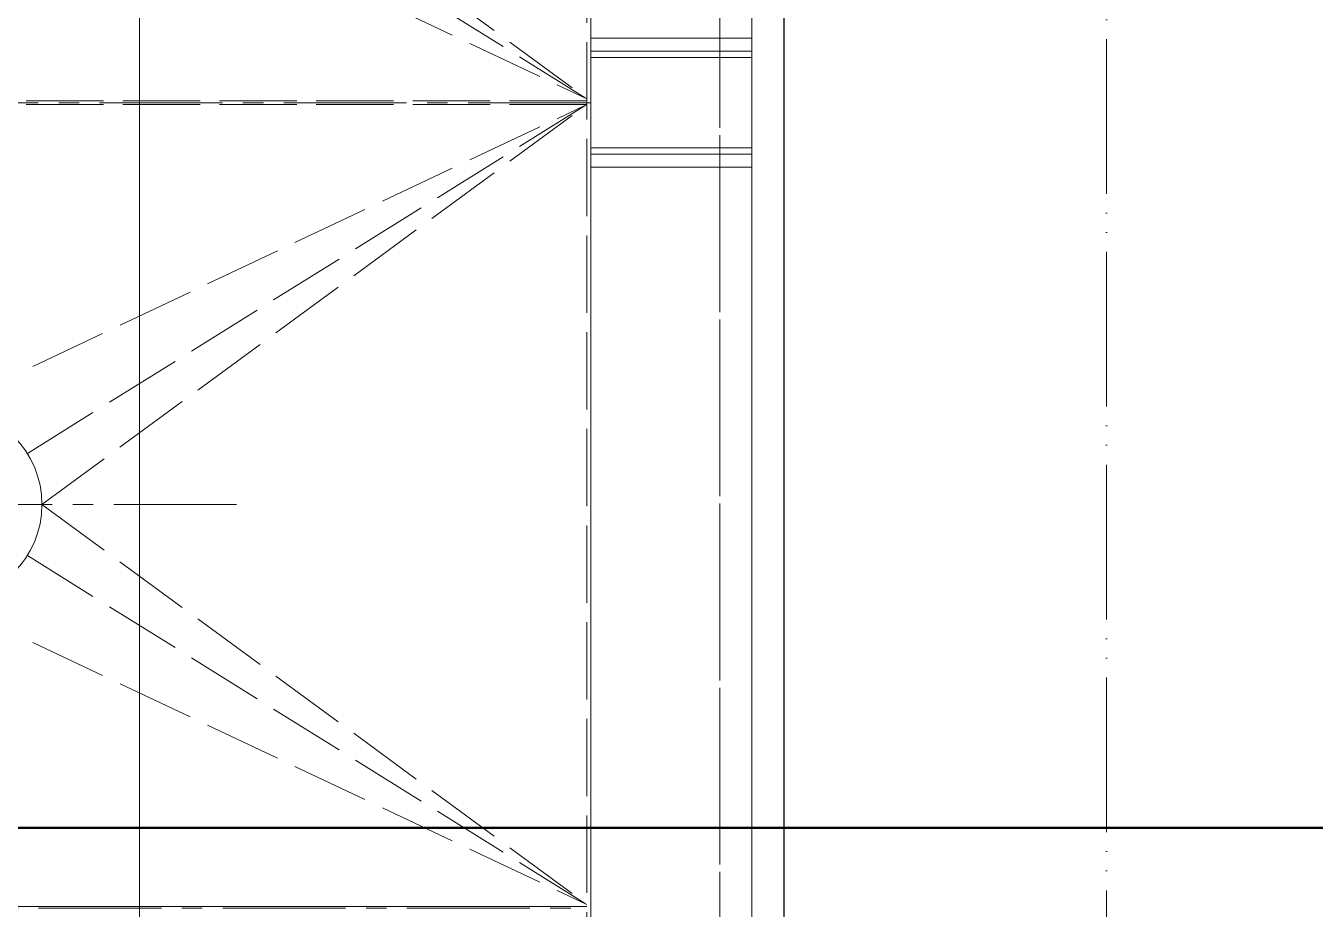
# Model space of a CAD drawing. Header units: millimetres. Extents: x 163705 to 1616509, y 81827 to 302547.
# Drawn here: x 205351 to 207352, y 144433 to 145804 of the extents above; entities that cross this region are included whole.
import ezdxf

# ---------------------------------------------------------------- set-up
doc = ezdxf.new("R2010")
doc.units = ezdxf.units.MM
doc.header["$LTSCALE"] = 10
for name, pattern in [('ACAD_ISO02W100', [15, 12, -3]), ('ACAD_ISO05W100', [33, 24, -3, 0, -3, 0, -3]), ('CENTER2', [28.575, 19.05, -3.175, 3.175, -3.175])]:
    doc.linetypes.add(name, pattern=pattern)
for name, color, linetype, lineweight in [('1-中心线', 1, 'CENTER2', 0), ('1-剖面线', 8, 'Continuous', 0), ('1-双点线', 8, 'ACAD_ISO05W100', 0), ('1-建筑轮廓', 7, 'Continuous', 20), ('1-护栏', 4, 'Continuous', 18), ('1-虚线', 8, 'ACAD_ISO02W100', 0), ('1-设备轮廓', 2, 'Continuous', 18)]:
    doc.layers.add(name, color=color, linetype=linetype, lineweight=lineweight)
doc.layers.add('1-隐线', color=8, linetype='Continuous')

# ---------------------------------------------------------------- blocks, each defined once
blk = doc.blocks.new('G$C5C029050')
blk.add_line((23818.6, 77039.4), (23818.6, 9039.4))
at = {"layer": '1-双点线'}
blk.add_line((25318.6, 77039.4), (25318.6, 45039.4), dxfattribs=at)
blk = doc.blocks.new('G$C3B61D3F5')
at = {"layer": '1-中心线'}
blk.add_line((2737, 1200), (3002, 1200), dxfattribs=at)
blk = doc.blocks.new('A$C2f6614b9')
at = {"layer": '1-设备轮廓', "lineweight": 50, "ltscale": 5}
blk.add_line((16925, 1950), (1300, 1950), dxfattribs=at)
at = {"layer": '1-隐线'}
blk.add_blockref('G$C3B61D3F5', (2289, 750), dxfattribs=at)
blk = doc.blocks.new('A$Cf51e8010')
at = {"layer": '1-护栏'}
blk.add_line((7053, 8500), (7053, 50), dxfattribs=at)
blk = doc.blocks.new('G$CFDCBCB0A')
for p, q in [((4250, 2600), (4500, 2600)), ((4250, 2580), (4500, 2580)), ((4250, 2570), (4500, 2570)), ((4250, 2430), (4500, 2430)), ((4250, 2420), (4500, 2420)), ((4250, 2400), (4500, 2400))]:
    blk.add_line(p, q)
blk.add_lwpolyline([(250, 0), (250, 5000), (4250, 5000), (4250, 0)], close=True)
blk.add_lwpolyline([(4500, 2600), (4500, 2400)])
blk.add_circle((3248.5, 1876.5), 150)
at = {"layer": '1-中心线'}
for p, q in [((4250, 2500), (250, 2500)), ((3700.3, 1876.5), (2796.7, 1876.5)), ((250, 1250), (4250, 1250))]:
    blk.add_line(p, q, dxfattribs=at)
at = {"layer": '1-剖面线'}
blk.add_line((2253, 1253), (4244, 1253), dxfattribs=at)
at = {"layer": '1-虚线'}
for p, q in [((3398.5, 3126.5), (4244, 2506)), ((3375.8, 3047.2), (4244, 2506)), ((3248.5, 2976.5), (4244, 2506)), ((4244, 2503), (2253, 2503)), ((4244, 2497), (2253, 2497)), ((3248.5, 2026.5), (4244, 2497)), ((3375.8, 1955.8), (4244, 2497)), ((3398.5, 1876.5), (4244, 2497)), ((3398.5, 1876.5), (4244, 1256)), ((3375.8, 1797.2), (4244, 1256)), ((3248.5, 1726.5), (4244, 1256))]:
    blk.add_line(p, q, dxfattribs=at)
blk.add_lwpolyline([(256, 6), (256, 4994), (4244, 4994), (4244, 6)], close=True, dxfattribs=at)
blk = doc.blocks.new('A$C5a2f2e4f')
blk.add_lwpolyline([(3, 12600.1), (3, 600.1), (7103, 600.1), (7103, 18000.1), (3, 18000.1), (3, 12600.1)], close=True)
at = {"layer": '1-中心线'}
blk.add_line((7003, 19127.4), (7003, 0), dxfattribs=at)
at = {"layer": '1-护栏'}
blk.add_lwpolyline([(53, 12550.1), (53, 650.1), (7053, 650.1), (7053, 17950.1), (53, 17950.1), (53, 12550.1)], close=True, dxfattribs=at)
at = {"layer": '1-设备轮廓'}
blk.add_blockref('G$CFDCBCB0A', (2553, 2125.1), dxfattribs=at)
blk = doc.blocks.new('A$Caa9cde6e')
blk.add_lwpolyline([(3, 0), (7103, 0), (7103, 12000), (3, 12000)], close=True)
at = {"layer": '1-护栏'}
blk.add_lwpolyline([(53, 50), (7053, 50), (7053, 11950), (53, 11950)], close=True, dxfattribs=at)

msp = doc.modelspace()

# ---------------------------------------------------------------- linework, layer by layer
at = {"layer": '1-中心线'}
msp.add_line((206427.833, 161286.876), (206427.833, 140759.499), dxfattribs=at)

# ---------------------------------------------------------------- block references
for name, p in [('A$C5a2f2e4f', (199424.833, 141059.499)), ('A$Cf51e8010', (199424.833, 141759.632)), ('A$Caa9cde6e', (199424.833, 141659.632)), ('A$C2f6614b9', (200127.833, 142609.632))]:
    msp.add_blockref(name, p)
at = {"layer": '1-建筑轮廓'}
msp.add_blockref('G$C5C029050', (181709.24, 95820.209), dxfattribs=at)

doc.saveas('drawing.dxf')
